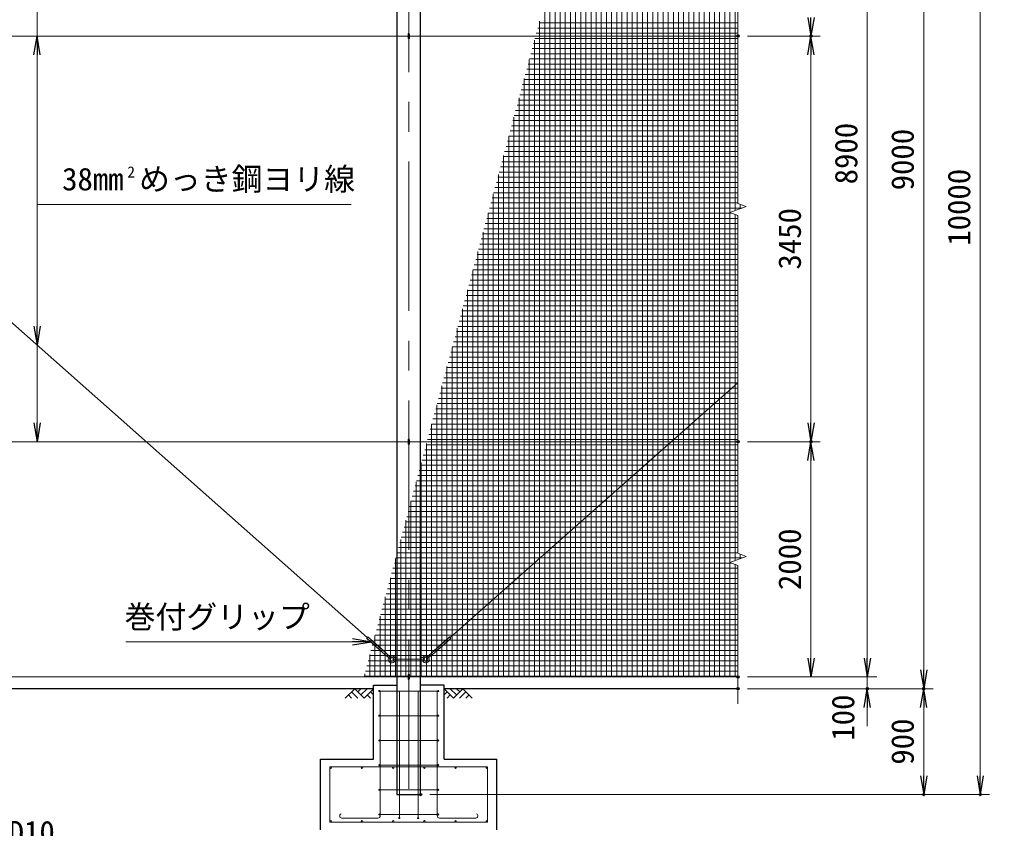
# Model space of a CAD drawing. Units: millimetres, scale not verified. Extents: x -16800 to 16800, y -11880 to 11880.
# Drawn here: x -5382 to 2870, y -3832 to 3050 of the extents above; entities that cross this region are included whole.
import ezdxf
from ezdxf.enums import TextEntityAlignment as Align

# ---------------------------------------------------------------- set-up
doc = ezdxf.new("R2010")
doc.units = ezdxf.units.MM
doc.header["$LTSCALE"] = 40
doc.header["$PDMODE"] = 32
doc.header["$PDSIZE"] = 20
doc.linetypes.add('USER1', pattern=[50.8, 31.75, -6.35, 6.35, -6.35])
for name, color, linetype, lineweight in [('0-1_D-STR1', 1, 'Continuous', 25), ('0-2_D-BMK', 2, 'USER1', 13), ('0-3_D-STR3', 3, 'Continuous', 13), ('0-4_D-STR-DIM', 7, 'Continuous', 13), ('0-7_D-STR-TXT', 7, 'Continuous', 13), ('0-8_D-BGD', 7, 'Continuous', 25), ('0-9_D-STR2', 7, 'Continuous', 13), ('0-A_D-DCR-HCH', 7, 'Continuous', 13), ('0-B_D-STR4', 7, 'Continuous', 25)]:
    doc.layers.add(name, color=color, linetype=linetype, lineweight=lineweight)
doc.layers.add('0-5_0', color=7, linetype='Continuous')
doc.layers.add('0-6_Defpoints', color=8, linetype='Continuous')
doc.styles.add('ＭＳ ゴシック', font='')
doc.styles.get('ＭＳ ゴシック').set_extended_font_data('MS Gothic')

# ---------------------------------------------------------------- blocks, each defined once
blk = doc.blocks.new('_Open')
at = {"layer": '0-5_0'}
blk.add_line((-40, 6.67), (0, 0), dxfattribs=at)
blk.add_lwpolyline([(-40, -6.67), (0, 0), (-40, 0)], dxfattribs=at)

msp = doc.modelspace()

# ---------------------------------------------------------------- linework, layer by layer
at = {"layer": '0-1_D-STR1'}
msp.add_lwpolyline([(-1970.08, 6457.52), (-2170.08, 6457.52), (-2170.08, -3542.48), (-1970.08, -3542.48)], close=True, dxfattribs=at)
at = {"layer": '0-2_D-BMK'}
for p, q in [((-2070.08, -3493.48), (-2070.08, 6508.52)), ((-2207.58, -2392.48), (-1932.58, -2392.48))]:
    msp.add_line(p, q, dxfattribs=at)
at = {"layer": '0-3_D-STR3'}
for p, q in [((-8931.6, 3558.75), (-2422.77, -2208.26)), ((-11288.4, 2907.52), (729.92, 2907.52)), ((-2076.08, 2924.52), (-2076.08, 2890.52)), ((-2064.08, 2924.52), (-2064.08, 2890.52)), ((729.92, -39.88), (-1717.39, -2208.26)), ((-11288.4, -542.48), (729.92, -542.48)), ((-2076.08, -525.48), (-2076.08, -559.48)), ((-2064.08, -525.48), (-2064.08, -559.48)), ((-2293.14, -2333.81), (-2427.87, -2214.44)), ((-2410.82, -2213.98), (-2425.17, -2211.05)), ((-2282.53, -2321.83), (-2417.26, -2202.46)), ((-1857.63, -2321.83), (-1722.91, -2202.46)), ((-1847.02, -2333.81), (-1712.3, -2214.44)), ((-1729.34, -2213.98), (-1715, -2211.05)), ((-2386.87, -2235.21), (-2401.81, -2232.15)), ((-2362.92, -2256.43), (-2377.86, -2253.37)), ((-2338.97, -2277.65), (-2353.91, -2274.6)), ((-2315.02, -2298.87), (-2329.96, -2295.82)), ((-1825.15, -2298.87), (-1810.2, -2295.82)), ((-1801.2, -2277.65), (-1786.25, -2274.6)), ((-1777.25, -2256.43), (-1762.3, -2253.37)), ((-1753.29, -2235.21), (-1738.35, -2232.15)), ((-2291.06, -2320.09), (-2306.01, -2317.04)), ((-2293.14, -2333.81), (-2227.58, -2387.23)), ((-2282.53, -2321.83), (-2221.61, -2380.49)), ((-2195.86, -2378.98), (-2199.3, -2384.48)), ((-2199.3, -2384.48), (-2199.3, -2400.48)), ((-2172.86, -2377.48), (-2195.86, -2378.98)), ((-2195.86, -2378.98), (-2195.86, -2392.48)), ((-2195.86, -2405.98), (-2195.86, -2392.48)), ((-2172.86, -2377.48), (-2172.86, -2407.48)), ((-2172.86, -2384.48), (-2170.08, -2384.48)), ((-1970.08, -2384.48), (-1967.3, -2384.48)), ((-1967.3, -2377.48), (-1967.3, -2407.48)), ((-1944.3, -2378.98), (-1944.3, -2405.98)), ((-1940.86, -2384.48), (-1940.86, -2400.48)), ((-1857.63, -2321.83), (-1918.55, -2380.49)), ((-1847.02, -2333.81), (-1912.59, -2387.23)), ((-1849.1, -2320.09), (-1834.15, -2317.04)), ((-2195.86, -2405.98), (-2199.3, -2400.48)), ((-2172.86, -2407.48), (-2195.86, -2405.98)), ((-2172.86, -2400.48), (-2170.08, -2400.48)), ((-1970.08, -2400.48), (-1967.3, -2400.48)), ((-1967.3, -2407.48), (-1944.3, -2405.98)), ((-1944.3, -2405.98), (-1940.86, -2400.48)), ((-11288.4, -2542.48), (729.92, -2542.48)), ((-2076.08, -2525.48), (-2076.08, -2559.48)), ((-2064.08, -2525.48), (-2064.08, -2559.48)), ((-1820.08, -2662.48), (-2320.08, -2662.48)), ((-2312.08, -3722.81), (-2312.08, -2662.48)), ((-2150.08, -3742.81), (-2150.08, -2662.48)), ((-1990.08, -3742.81), (-1990.08, -2662.48)), ((-1828.08, -3722.81), (-1828.08, -2662.48)), ((-1820.08, -2872.48), (-2320.08, -2872.48)), ((-1820.08, -3082.48), (-2320.08, -3082.48)), ((-1820.08, -3292.48), (-2320.08, -3292.48)), ((-1400.08, -3307.48), (-2740.08, -3307.48)), ((-2740.08, -3777.48), (-2740.08, -3307.48)), ((-1400.08, -3777.48), (-1400.08, -3307.48)), ((-1820.08, -3502.48), (-2320.08, -3502.48)), ((-1820.08, -3712.48), (-2320.08, -3712.48)), ((-1400.08, -3777.48), (-2740.08, -3777.48)), ((-2332.08, -3742.81), (-2640.01, -3742.81)), ((-1808.08, -3742.81), (-1500.15, -3742.81))]:
    msp.add_line(p, q, dxfattribs=at)
msp.add_lwpolyline([(-1967.3, -2377.48), (-1944.3, -2378.98), (-1940.86, -2384.48)], dxfattribs=at)
for centre, radius in [((-2320.08, -2662.48), 5), ((-1820.08, -2662.48), 5), ((-2320.08, -2872.48), 5), ((-1820.08, -2872.48), 5), ((-2320.08, -3082.48), 5), ((-1820.08, -3082.48), 5), ((-2320.08, -3292.48), 5), ((-1820.08, -3292.48), 5), ((-2733.58, -3313.98), 6.5), ((-2468.18, -3313.98), 6.5), ((-2202.78, -3313.98), 6.5), ((-1937.38, -3313.98), 6.5), ((-1671.98, -3313.98), 6.5), ((-1406.58, -3313.98), 6.5), ((-2320.08, -3502.48), 5), ((-1820.08, -3502.48), 5), ((-2320.08, -3712.48), 5), ((-1820.08, -3712.48), 5), ((-2733.58, -3770.98), 6.5), ((-2468.18, -3770.98), 6.5), ((-2202.78, -3770.98), 6.5), ((-2150.08, -3742.81), 5), ((-1990.08, -3742.81), 5), ((-1937.38, -3770.98), 6.5), ((-1671.98, -3770.98), 6.5), ((-1406.58, -3770.98), 6.5)]:
    msp.add_circle(centre, radius, dxfattribs=at)
for centre, radius, start, end in [((-2070.08, 2924.52), 6, 0, 180), ((-2070.08, 2890.52), 6, 180, 0), ((-2070.08, -525.48), 6, 0, 180), ((-2070.08, -559.48), 6, 180, 0), ((-2338.14, -2283.25), 113.07, 134.40139, 142.51525), ((-2395.81, -2202.76), 30, 228.45839, 258.45849), ((-2416.82, -2243.38), 30, 46.08767, 78.45847), ((-1723.34, -2243.38), 30, 101.54153, 133.91233), ((-1744.35, -2202.76), 30, 281.54151, 311.54161), ((-1802.02, -2283.25), 113.07, 37.48475, 45.59861), ((-2371.86, -2223.98), 30, 228.45839, 258.45849), ((-2392.87, -2264.6), 30, 46.08767, 78.45847), ((-2347.91, -2245.2), 30, 228.4572, 258.45702), ((-2368.92, -2285.82), 30, 46.08657, 78.45847), ((-2323.96, -2266.42), 30, 228.45839, 258.45849), ((-2344.97, -2307.04), 30, 46.08672, 78.45847), ((-2300.01, -2287.64), 30, 228.45839, 258.45849), ((-2321.02, -2328.26), 30, 46.08767, 78.45847), ((-1819.14, -2328.26), 30, 101.54153, 133.91233), ((-1840.16, -2287.64), 30, 281.54151, 311.54161), ((-1795.19, -2307.04), 30, 101.54153, 133.91328), ((-1816.2, -2266.42), 30, 281.54151, 311.54161), ((-1771.24, -2285.82), 30, 101.54153, 133.91343), ((-1792.25, -2245.2), 30, 281.54298, 311.5428), ((-1747.29, -2264.6), 30, 101.54153, 133.91233), ((-1768.3, -2223.98), 30, 281.54151, 311.54161), ((-2297.07, -2349.48), 30, 46.08657, 78.45703), ((-2214.86, -2392.48), 30, 148.41204, 319.66701), ((-2214.86, -2392.48), 30, 40.33299, 128.50407), ((-2214.86, -2392.48), 17.5, 153.90321, 332.79711), ((-2224.59, -2383.86), 4.5, 228.45637, 48.45637), ((-2214.86, -2392.48), 17.5, 27.20289, 123.01292), ((-2181.32, -2364), 14, 220.33299, 273.7314), ((-1958.84, -2364), 14, 266.2686, 319.66701), ((-1925.3, -2392.48), 30, 51.49593, 139.66701), ((-1925.3, -2392.48), 30, 220.33299, 31.58796), ((-1925.3, -2392.48), 17.5, 56.98708, 152.79711), ((-1925.3, -2392.48), 17.5, 207.20289, 26.09679), ((-1915.57, -2383.86), 4.5, 131.54363, 311.54363), ((-1843.1, -2349.48), 30, 101.54297, 133.91343), ((-2181.32, -2420.96), 14, 86.2686, 139.66701), ((-2181.32, -2420.96), 14, 86.2686, 139.66701), ((-1958.84, -2420.96), 14, 40.33299, 93.7314), ((-2070.08, -2525.48), 6, 0, 180), ((-2070.08, -2559.48), 6, 180, 0), ((-2639.19, -3724.15), 18.68, 111.66589, 272.52545), ((-1500.98, -3724.15), 18.68, 267.47455, 68.33411), ((-2332.08, -3722.81), 20, 270, 0), ((-1808.08, -3722.81), 20, 180, 270)]:
    msp.add_arc(centre, radius, start, end, dxfattribs=at)
at = {"layer": '0-4_D-STR-DIM'}
for p, q in [((2789.92, 6297.52), (2789.92, -3382.48)), ((1829.92, -2382.48), (1829.92, 6197.52)), ((2309.92, 6197.52), (2309.92, -2482.48)), ((729.92, 1483.83), (729.92, 4831.22)), ((809.92, 2907.52), (1429.92, 2907.52)), ((809.92, 2907.52), (1429.92, 2907.52)), ((1349.92, -382.48), (1349.92, 2747.52)), ((659.44, 1406.87), (800.4, 1458.17)), ((729.92, 1381.22), (659.44, 1406.87)), ((800.4, 1458.17), (729.92, 1483.83)), ((729.92, -1491.17), (729.92, 1381.22)), ((809.92, -542.48), (1429.92, -542.48)), ((809.92, -542.48), (1429.92, -542.48)), ((1349.92, -2382.48), (1349.92, -702.48)), ((659.44, -1568.13), (800.4, -1516.83)), ((800.4, -1516.83), (729.92, -1491.17)), ((729.92, -1593.78), (659.44, -1568.13)), ((729.92, -2770.07), (729.92, -1593.78)), ((1829.92, -2382.48), (1829.92, -2222.48)), ((809.92, -2542.48), (1429.92, -2542.48)), ((809.92, -2542.48), (1909.92, -2542.48)), ((809.92, -2542.48), (1909.92, -2542.48)), ((1829.92, -2542.48), (1829.92, -2642.48)), ((809.92, -2642.48), (1909.92, -2642.48)), ((809.92, -2642.48), (2389.92, -2642.48)), ((809.92, -2642.48), (2389.92, -2642.48)), ((1829.92, -2802.48), (1829.92, -2962.48)), ((2309.92, -2802.48), (2309.92, -3382.48)), ((-1890.08, -3542.48), (2389.92, -3542.48)), ((-1890.08, -3542.48), (2869.92, -3542.48))]:
    msp.add_line(p, q, dxfattribs=at)
at = {"layer": '0-6_Defpoints'}
for p in [(729.92, 2907.52), (1349.92, 2907.52), (729.92, -542.48), (1349.92, -542.48), (729.92, -2542.48), (729.92, -2642.48), (1829.92, -2642.48), (2309.92, -2642.48), (-1970.08, -3542.48), (2309.92, -3542.48), (2789.92, -3542.48)]:
    msp.add_point(p, dxfattribs=at)
at = {"layer": '0-7_D-STR-TXT'}
for p, q in [((-5231.21, 1476.55), (-5231.21, 2905.52)), ((-5231.21, 1741.73), (-5231.21, -540.48)), ((-5231.21, 1476.55), (-5231.21, 282.09))]:
    msp.add_line(p, q, dxfattribs=at)
for points in [[(-2560.51, 1476.55), (-5231.21, 1476.55), (-5231.21, 3532.95)], [(-4475.36, -2243.08), (-2709.23, -2243.08), (-2389.84, -2243.08)]]:
    msp.add_lwpolyline(points, dxfattribs=at)
at = {"layer": '0-8_D-BGD'}
for p, q in [((-2370.08, -2642.48), (-6734.08, -2642.48)), ((729.92, -2642.48), (-1770.08, -2642.48))]:
    msp.add_line(p, q, dxfattribs=at)
at = {"layer": '0-9_D-STR2'}
for p, q in [((-38.6, -2542.48), (-38.6, 6357.52)), ((5.15, -2542.48), (5.15, 6357.52)), ((48.9, -2542.48), (48.9, 6357.52)), ((92.65, -2542.48), (92.65, 6357.52)), ((136.4, -2542.48), (136.4, 6357.52)), ((180.15, -2542.48), (180.15, 6357.52)), ((223.9, -2542.48), (223.9, 6357.52)), ((267.65, -2542.48), (267.65, 6357.52)), ((311.4, -2542.48), (311.4, 6357.52)), ((355.15, -2542.48), (355.15, 6357.52)), ((398.9, -2542.48), (398.9, 6357.52)), ((442.65, -2542.48), (442.65, 6357.52)), ((486.4, -2542.48), (486.4, 6357.52)), ((530.15, -2542.48), (530.15, 6357.52)), ((573.9, -2542.48), (573.9, 6357.52)), ((617.65, -2542.48), (617.65, 6357.52)), ((-82.35, -2542.48), (-82.35, 6301.64)), ((-126.1, -2542.48), (-126.1, 6138.37)), ((-169.85, -2542.48), (-169.85, 5975.09)), ((-213.6, -2542.48), (-213.6, 5811.81)), ((-257.35, -2542.48), (-257.35, 5648.54)), ((-301.1, -2542.48), (-301.1, 5485.26)), ((-344.85, -2542.48), (-344.85, 5321.98)), ((-388.6, -2542.48), (-388.6, 5158.7)), ((-432.35, -2542.48), (-432.35, 4995.43)), ((-476.1, -2542.48), (-476.1, 4832.15)), ((661.4, 1407.58), (661.4, 4856.16)), ((705.15, 1423.51), (705.15, 4840.24)), ((-519.85, -2542.48), (-519.85, 4668.87)), ((-563.6, -2542.48), (-563.6, 4505.59)), ((-607.35, -2542.48), (-607.35, 4342.32)), ((-651.1, -2542.48), (-651.1, 4179.04)), ((-694.85, -2542.48), (-694.85, 4015.76)), ((-738.6, -2542.48), (-738.6, 3852.49)), ((-782.35, -2542.48), (-782.35, 3689.21)), ((-826.1, -2542.48), (-826.1, 3525.93)), ((-869.85, -2542.48), (-869.85, 3362.65)), ((-913.6, -2542.48), (-913.6, 3199.38)), ((-973.39, 2976.25), (729.92, 2976.25)), ((-961.67, 3020), (729.92, 3020)), ((-957.35, -2542.48), (-957.35, 3036.1)), ((-996.84, 2888.75), (729.92, 2888.75)), ((-985.11, 2932.5), (729.92, 2932.5)), ((-1008.56, 2845), (729.92, 2845)), ((-1001.1, -2542.48), (-1001.1, 2872.82)), ((-1032, 2757.5), (729.92, 2757.5)), ((-1020.28, 2801.25), (729.92, 2801.25)), ((-1055.45, 2670), (729.92, 2670)), ((-1044.85, -2542.48), (-1044.85, 2709.55)), ((-1043.73, 2713.75), (729.92, 2713.75)), ((-1078.9, 2582.5), (729.92, 2582.5)), ((-1067.17, 2626.25), (729.92, 2626.25)), ((-1102.34, 2495), (729.92, 2495)), ((-1090.62, 2538.75), (729.92, 2538.75)), ((-1088.6, -2542.48), (-1088.6, 2546.27)), ((-1125.79, 2407.5), (729.92, 2407.5)), ((-1114.06, 2451.25), (729.92, 2451.25)), ((-1149.23, 2320), (729.92, 2320)), ((-1137.51, 2363.75), (729.92, 2363.75)), ((-1132.35, -2542.48), (-1132.35, 2382.99)), ((-1172.68, 2232.5), (729.92, 2232.5)), ((-1160.96, 2276.25), (729.92, 2276.25)), ((-1184.4, 2188.75), (729.92, 2188.75)), ((-1176.1, -2542.48), (-1176.1, 2219.71)), ((-1207.85, 2101.25), (729.92, 2101.25)), ((-1196.12, 2145), (729.92, 2145)), ((-1231.29, 2013.75), (729.92, 2013.75)), ((-1219.85, -2542.48), (-1219.85, 2056.44)), ((-1219.57, 2057.5), (729.92, 2057.5)), ((-1254.74, 1926.25), (729.92, 1926.25)), ((-1243.01, 1970), (729.92, 1970)), ((-1278.18, 1838.75), (729.92, 1838.75)), ((-1266.46, 1882.5), (729.92, 1882.5)), ((-1263.6, -2542.48), (-1263.6, 1893.16)), ((-1301.63, 1751.25), (729.92, 1751.25)), ((-1289.91, 1795), (729.92, 1795)), ((-1325.07, 1663.75), (729.92, 1663.75)), ((-1313.35, 1707.5), (729.92, 1707.5)), ((-1307.35, -2542.48), (-1307.35, 1729.88)), ((-1348.52, 1576.25), (729.92, 1576.25)), ((-1336.8, 1620), (729.92, 1620)), ((-1371.97, 1488.75), (729.92, 1488.75)), ((-1360.24, 1532.5), (729.92, 1532.5)), ((-1351.1, -2542.48), (-1351.1, 1566.6)), ((-1394.85, -2542.48), (-1394.85, 1403.33)), ((-1383.69, 1445), (764.2, 1445)), ((661.4, -1567.42), (661.4, 1406.16)), ((748.9, 1439.43), (748.9, 1476.92)), ((792.65, 1455.35), (792.65, 1460.99)), ((-1407.13, 1357.5), (729.92, 1357.5)), ((-1395.41, 1401.25), (674.88, 1401.25)), ((705.15, -1551.49), (705.15, 1390.24)), ((-1438.6, -2542.48), (-1438.6, 1240.05)), ((-1430.58, 1270), (729.92, 1270)), ((-1418.86, 1313.75), (729.92, 1313.75)), ((-1454.02, 1182.5), (729.92, 1182.5)), ((-1442.3, 1226.25), (729.92, 1226.25)), ((-1482.35, -2542.48), (-1482.35, 1076.77)), ((-1477.47, 1095), (729.92, 1095)), ((-1465.75, 1138.75), (729.92, 1138.75)), ((-1500.92, 1007.5), (729.92, 1007.5)), ((-1489.19, 1051.25), (729.92, 1051.25)), ((-1526.1, -2542.48), (-1526.1, 913.5)), ((-1524.36, 920), (729.92, 920)), ((-1512.64, 963.75), (729.92, 963.75)), ((-1547.81, 832.5), (729.92, 832.5)), ((-1536.08, 876.25), (729.92, 876.25)), ((-1571.25, 745), (729.92, 745)), ((-1569.85, -2542.48), (-1569.85, 750.22)), ((-1559.53, 788.75), (729.92, 788.75)), ((-1582.98, 701.25), (729.92, 701.25)), ((-1613.6, -2542.48), (-1613.6, 586.94)), ((-1606.42, 613.75), (729.92, 613.75)), ((-1594.7, 657.5), (729.92, 657.5)), ((-1629.87, 526.25), (729.92, 526.25)), ((-1618.14, 570), (729.92, 570)), ((-1657.35, -2542.48), (-1657.35, 423.66)), ((-1653.31, 438.75), (729.92, 438.75)), ((-1641.59, 482.5), (729.92, 482.5)), ((-1676.76, 351.25), (729.92, 351.25)), ((-1665.03, 395), (729.92, 395)), ((-1701.1, -2542.48), (-1701.1, 260.39)), ((-1700.2, 263.75), (729.92, 263.75)), ((-1688.48, 307.5), (729.92, 307.5)), ((-1723.65, 176.25), (729.92, 176.25)), ((-1711.93, 220), (729.92, 220)), ((-1747.09, 88.75), (729.92, 88.75)), ((-1744.85, -2542.48), (-1744.85, 97.11)), ((-1735.37, 132.5), (729.92, 132.5)), ((-1770.54, 1.25), (729.92, 1.25)), ((-1758.82, 45), (729.92, 45)), ((-1788.6, -2542.48), (-1788.6, -66.17)), ((-1782.26, -42.5), (729.92, -42.5)), ((-1805.71, -130), (729.92, -130)), ((-1793.99, -86.25), (729.92, -86.25)), ((-1832.35, -2542.48), (-1832.35, -229.44)), ((-1829.15, -217.5), (729.92, -217.5)), ((-1817.43, -173.75), (729.92, -173.75)), ((-1852.6, -305), (729.92, -305)), ((-1840.88, -261.25), (729.92, -261.25)), ((-1876.1, -2542.48), (-1876.1, -392.72)), ((-1876.04, -392.5), (729.92, -392.5)), ((-1864.32, -348.75), (729.92, -348.75)), ((-1899.49, -480), (729.92, -480)), ((-1887.77, -436.25), (729.92, -436.25)), ((-1922.94, -567.5), (729.92, -567.5)), ((-1919.85, -2542.48), (-1919.85, -556)), ((-1911.21, -523.75), (729.92, -523.75)), ((-1946.38, -655), (729.92, -655)), ((-1934.66, -611.25), (729.92, -611.25)), ((-1969.83, -742.5), (729.92, -742.5)), ((-1963.6, -2542.48), (-1963.6, -719.28)), ((-1958.1, -698.75), (729.92, -698.75)), ((-1981.55, -786.25), (729.92, -786.25)), ((-2007.35, -2542.48), (-2007.35, -882.55)), ((-2005, -873.75), (729.92, -873.75)), ((-1993.27, -830), (729.92, -830)), ((-2028.44, -961.25), (729.92, -961.25)), ((-2016.72, -917.5), (729.92, -917.5)), ((-2051.89, -1048.75), (729.92, -1048.75)), ((-2051.1, -2542.48), (-2051.1, -1045.83)), ((-2040.16, -1005), (729.92, -1005)), ((-2075.33, -1136.25), (729.92, -1136.25)), ((-2063.61, -1092.5), (729.92, -1092.5)), ((-2098.78, -1223.75), (729.92, -1223.75)), ((-2094.85, -2542.48), (-2094.85, -1209.11)), ((-2087.05, -1180), (729.92, -1180)), ((-2122.22, -1311.25), (729.92, -1311.25)), ((-2110.5, -1267.5), (729.92, -1267.5)), ((-2145.67, -1398.75), (729.92, -1398.75)), ((-2138.6, -2542.48), (-2138.6, -1372.39)), ((-2133.95, -1355), (729.92, -1355)), ((-2157.39, -1442.5), (729.92, -1442.5)), ((-2182.35, -2542.48), (-2182.35, -1535.66)), ((-2180.84, -1530), (764.2, -1530)), ((-2169.11, -1486.25), (729.92, -1486.25)), ((748.9, -1535.57), (748.9, -1498.08)), ((792.65, -1519.65), (792.65, -1514.01)), ((-2204.28, -1617.5), (729.92, -1617.5)), ((-2192.56, -1573.75), (674.88, -1573.75)), ((661.4, -2542.48), (661.4, -1568.84)), ((705.15, -2542.48), (705.15, -1584.76)), ((-2227.73, -1705), (729.92, -1705)), ((-2226.1, -2542.48), (-2226.1, -1698.94)), ((-2216.01, -1661.25), (729.92, -1661.25)), ((-2251.17, -1792.5), (729.92, -1792.5)), ((-2239.45, -1748.75), (729.92, -1748.75)), ((-2274.62, -1880), (729.92, -1880)), ((-2269.85, -2542.48), (-2269.85, -1862.22)), ((-2262.9, -1836.25), (729.92, -1836.25)), ((-2298.06, -1967.5), (729.92, -1967.5)), ((-2286.34, -1923.75), (729.92, -1923.75)), ((-2321.51, -2055), (729.92, -2055)), ((-2313.6, -2542.48), (-2313.6, -2025.49)), ((-2309.79, -2011.25), (729.92, -2011.25)), ((-2344.96, -2142.5), (729.92, -2142.5)), ((-2333.23, -2098.75), (729.92, -2098.75)), ((-2357.35, -2542.48), (-2357.35, -2188.77)), ((-2356.68, -2186.25), (729.92, -2186.25)), ((-2380.12, -2273.75), (729.92, -2273.75)), ((-2368.4, -2230), (729.92, -2230)), ((-2403.57, -2361.25), (729.92, -2361.25)), ((-2401.1, -2542.48), (-2401.1, -2352.05)), ((-2391.85, -2317.5), (729.92, -2317.5)), ((-2427.02, -2448.75), (729.92, -2448.75)), ((-2415.29, -2405), (729.92, -2405)), ((-2450.46, -2536.25), (729.92, -2536.25)), ((-2444.85, -2542.48), (-2444.85, -2515.33)), ((-2438.74, -2492.5), (729.92, -2492.5))]:
    msp.add_line(p, q, dxfattribs=at)
at = {"layer": '0-A_D-DCR-HCH'}
for p, q in [((-2529.72, -2642.48), (-2609.54, -2722.3)), ((-2582.93, -2695.69), (-2556.2, -2722.3)), ((-2556.32, -2669.08), (-2502.87, -2722.3)), ((-2529.72, -2642.48), (-2449.9, -2722.3)), ((-2503.11, -2669.08), (-2476.51, -2642.48)), ((-2476.51, -2695.69), (-2423.29, -2642.48)), ((-2449.9, -2722.3), (-2370.08, -2642.48)), ((-2423.29, -2695.69), (-2396.57, -2722.3)), ((-2396.69, -2669.08), (-2370.08, -2695.57)), ((-1690.26, -2722.3), (-1770.08, -2642.48)), ((-1743.48, -2669.08), (-1770.08, -2695.57)), ((-1716.87, -2695.69), (-1743.6, -2722.3)), ((-1663.66, -2695.69), (-1716.87, -2642.48)), ((-1610.45, -2642.48), (-1690.26, -2722.3)), ((-1636.91, -2669.22), (-1663.66, -2642.48)), ((-1583.84, -2669.08), (-1637.3, -2722.3)), ((-1610.45, -2642.48), (-1530.63, -2722.3)), ((-1557.23, -2695.69), (-1583.96, -2722.3))]:
    msp.add_line(p, q, dxfattribs=at)
at = {"layer": '0-B_D-STR4'}
for p, q in [((-2370.08, -2612.48), (-2170.08, -2612.48)), ((-2370.08, -3242.48), (-2370.08, -2612.48)), ((-1770.08, -2612.48), (-1970.08, -2612.48)), ((-1770.08, -3242.48), (-1770.08, -2612.48)), ((-2820.08, -3842.48), (-2820.08, -3242.48)), ((-2820.08, -3242.48), (-2370.08, -3242.48)), ((-1770.08, -3242.48), (-1320.08, -3242.48)), ((-1320.08, -3842.48), (-1320.08, -3242.48))]:
    msp.add_line(p, q, dxfattribs=at)

# ---------------------------------------------------------------- block references
at = {"layer": '0-4_D-STR-DIM', "xscale": 4, "yscale": 4}
for p, rotation in [((1349.92, 2907.52), 270), ((1349.92, 2907.52), 90), ((1349.92, -542.48), 270), ((1349.92, -542.48), 90), ((1349.92, -2542.48), 270), ((1829.92, -2542.48), 270), ((1829.92, -2542.48), 270), ((2309.92, -2642.48), 270), ((1829.92, -2642.48), 90), ((2309.92, -2642.48), 90), ((2309.92, -3542.48), 270), ((2789.92, -3542.48), 270)]:
    msp.add_blockref('_Open', p, dxfattribs=dict(at, rotation=rotation))
at = {"layer": '0-7_D-STR-TXT', "xscale": 4, "yscale": 4}
for p, rotation in [((-5231.21, 2907.52), 90), ((-5231.21, 280.09), 270), ((-5231.21, -542.48), 270)]:
    msp.add_blockref('_Open', p, dxfattribs=dict(at, rotation=rotation))
msp.add_blockref('_Open', (-2387.84, -2243.08), dxfattribs=at)

# ---------------------------------------------------------------- texts
at = {"layer": '0-4_D-STR-DIM', "style": 'ＭＳ ゴシック'}
for s, p in [('8900', (1802.93, 1647.02)), ('9000', (2282.93, 1596.02)), ('10000', (2762.93, 1124.92)), ('3450', (1322.93, 922.02)), ('2000', (1322.93, -1803.48)), ('100', (1777.01, -3084.8)), ('900', (2282.93, -3288.98))]:
    msp.add_text(s, height=192.4, rotation=90, dxfattribs=at).set_placement(p, align=Align.BOTTOM_LEFT)
at = {"layer": '0-7_D-STR-TXT', "style": 'ＭＳ ゴシック'}
for s, height, p in [('38mm めっき鋼ヨリ線', 192.4, (-5018.38, 1538.06)), ('2', 96.19, (-4463.68, 1675.15)), ('巻付グリップ', 192.4, (-4486.53, -2185.12)), ('主筋 8-D10', 192.4, (-6390.43, -4016.62))]:
    msp.add_text(s, height=height, dxfattribs=at).set_placement(p, align=Align.BOTTOM_LEFT)

doc.saveas('drawing.dxf')
